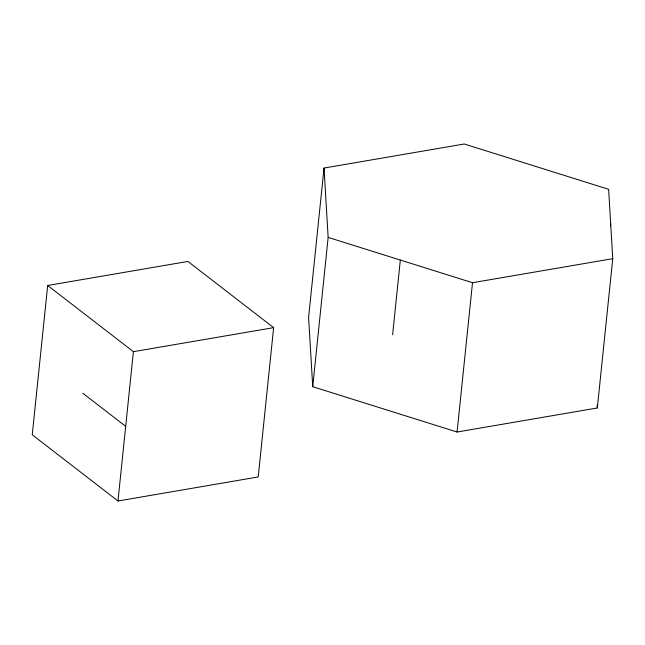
<?xml version="1.0" encoding="UTF-8"?>
<svg xmlns="http://www.w3.org/2000/svg" width="645" height="645" viewBox="0 0 645 645"><rect width="100%" height="100%" fill="white"/><g stroke="black" fill="none" stroke-linecap="round" stroke-linejoin="round"><path stroke-width="0.97" d="M47.682 285.485L32.25 434.794L117.979 500.996L258.21 476.953L273.641 327.644L187.921 261.443L47.682 285.485L133.402 351.686L273.641 327.644M117.979 500.996L133.402 351.686M324.032 168.047L308.6 317.356L312.728 386.71L457.079 432.021L597.318 407.979L612.75 258.669L608.63 189.316L464.271 144.004L324.032 168.047L328.152 237.4L312.728 386.71M392.62 334.715L400.335 260.056M457.079 432.021L472.511 282.712L612.75 258.669M610.484 225.984L610.686 223.992M328.152 237.4L472.511 282.712M82.826 393.24L125.686 426.337M597.141 404.963L597.318 407.979"/></g></svg>
